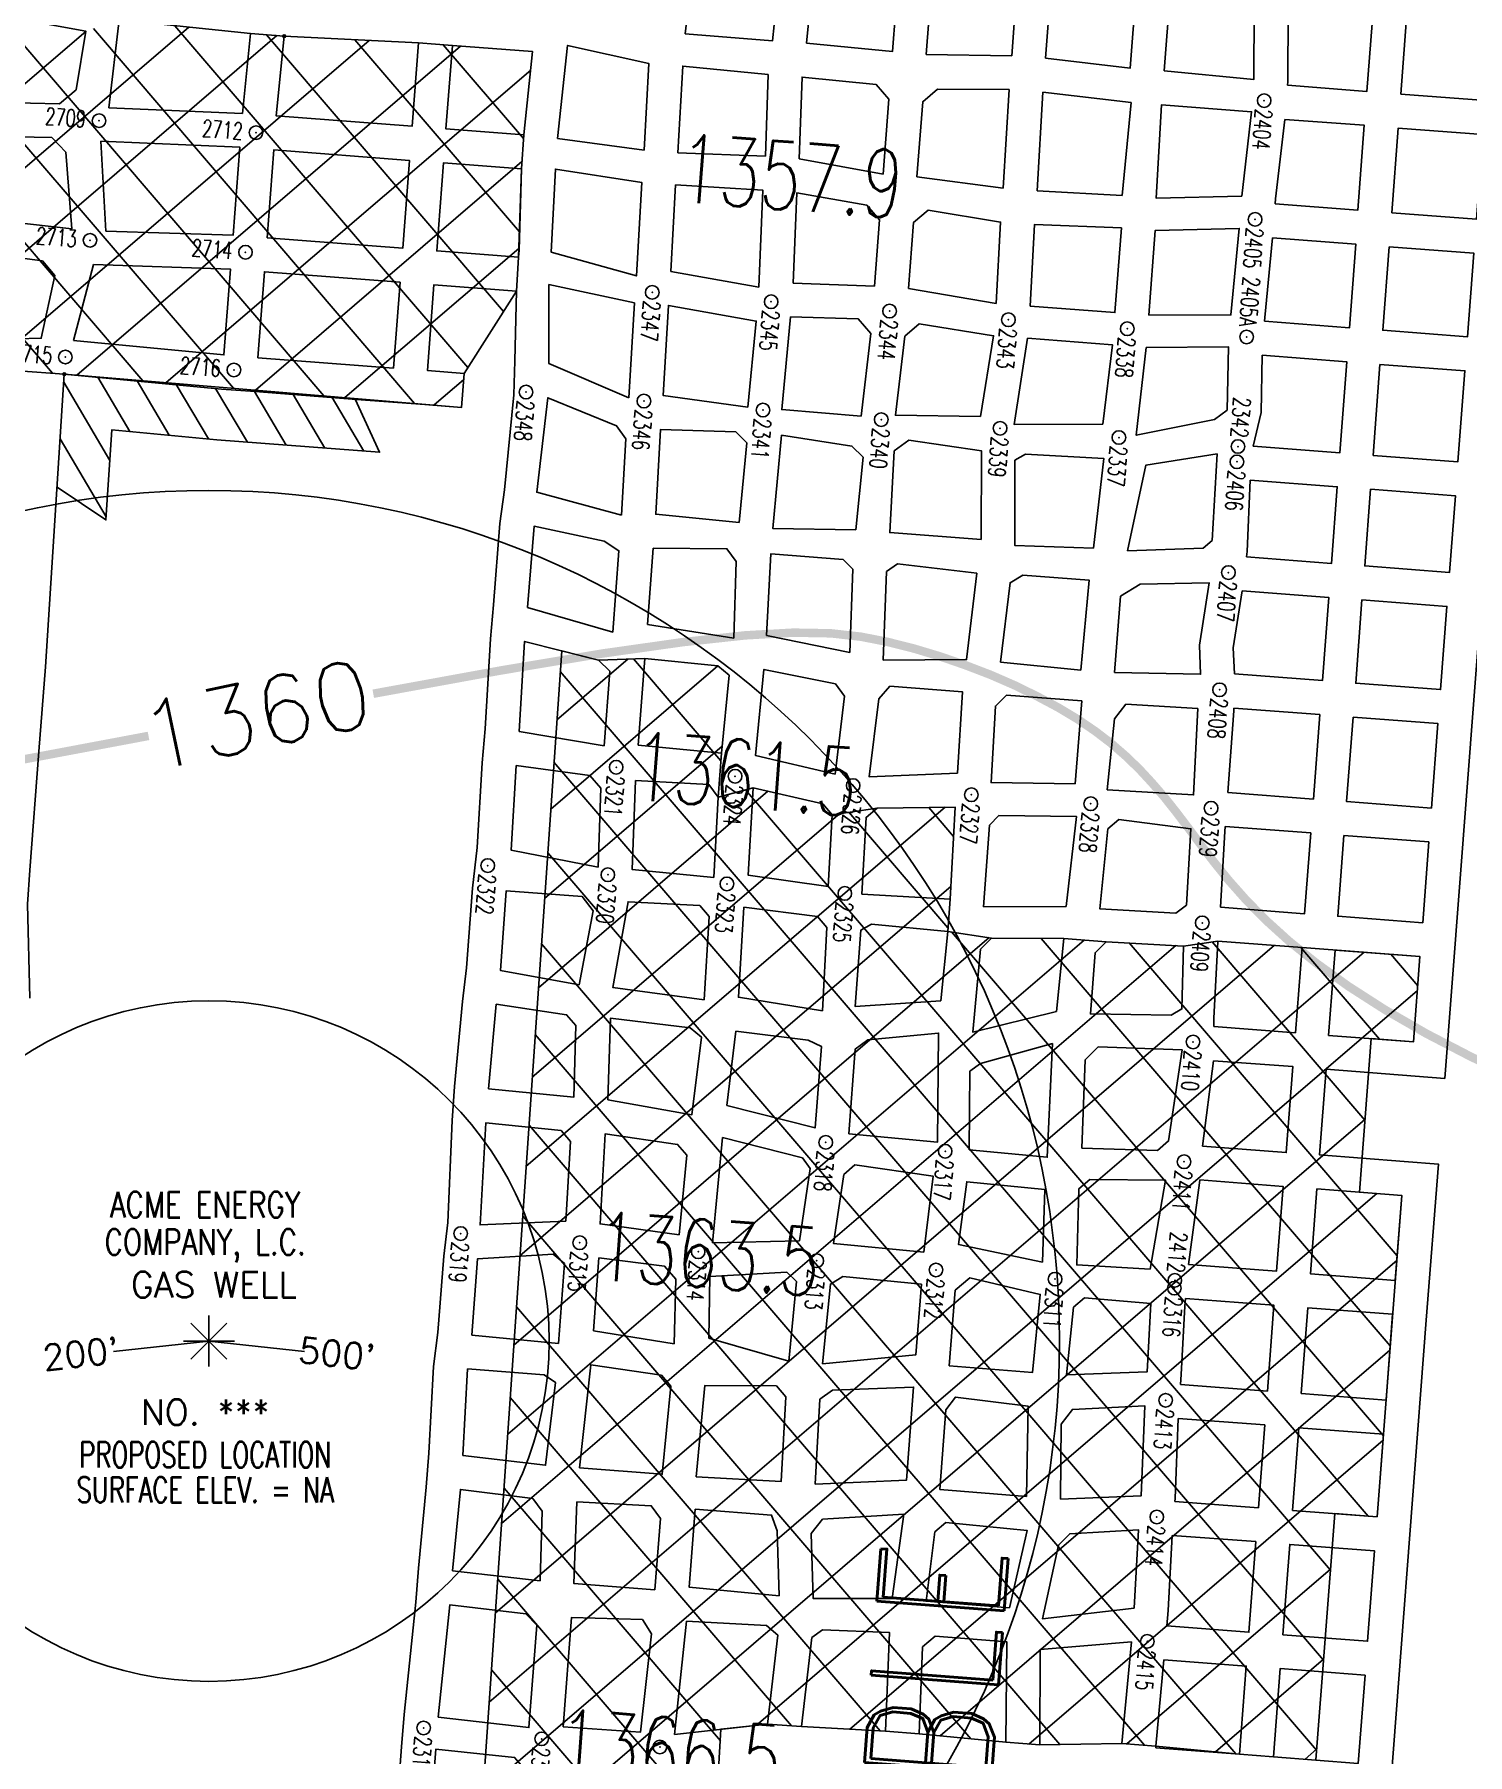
# Model space of a CAD drawing. Header units: inches. Extents: x 10131215 to 10153225, y 3476725 to 3491422.
# Drawn here: x 10138192 to 10139034, y 3484920 to 3485931 of the extents above; entities that cross this region are included whole.
import ezdxf
from ezdxf.enums import TextEntityAlignment as Align

# ---------------------------------------------------------------- set-up
doc = ezdxf.new("R2010")
doc.units = ezdxf.units.IN
doc.header["$LTSCALE"] = 100
doc.header["$MEASUREMENT"] = 0
doc.header["$PDMODE"] = 32
doc.header["$PDSIZE"] = 8
doc.layers.get('0').update_dxf_attribs({"color": 60, "linetype": 'CONTINUOUS'})
for name, color, linetype in [('ELEVATIONS-UPEER MASON-CONTOURS', 175, 'CONTINUOUS'), ('ELEVATIONS-UPPER MASON-SPOT', 175, 'CONTINUOUS'), ('GAS WELLS-PROPOSED', 171, 'CONTINUOUS'), ('MINE WORKINGS-ADVANCED-SURVEYED', 7, 'CONTINUOUS'), ('MINE WORKINGS-RETREAT AREA', 4, 'CONTINUOUS'), ('MINE WORKINGS-RETREAT AREA-LABELS', 1, 'CONTINUOUS'), ('SPADS-LABEL', 90, 'CONTINUOUS'), ('SPADS-SYMBOL', 90, 'CONTINUOUS')]:
    doc.layers.add(name, color=color, linetype=linetype)
doc.styles.add('INACCESSIBLE', font='ROMAND.SHX', dxfattribs={"width": 0.8, "height": 75})
doc.styles.add('LEV', font='SIMPLEX.shx', dxfattribs={"width": 0.7, "height": 40})
doc.styles.add('SP', font='SIMPLEX', dxfattribs={"width": 0.75, "height": 12})
doc.styles.get("Standard").update_dxf_attribs({"font": 'simplex.shx'})

# ---------------------------------------------------------------- blocks, each defined once
blk = doc.blocks.new('*X9')
at = {"color": 0}
for p, q in [((777529.3, 182870.2), (777568.2, 182909)), ((777529.8, 182817.6), (777621.3, 182909.1)), ((777627.3, 182853.5), (777571.4, 182909.4)), ((778021, 182406.8), (777529.1, 182898.7)), ((777530.2, 182765), (777627.4, 182862.2)), ((778021, 182353.7), (777529.5, 182845.2)), ((777530.6, 182712.4), (777656.1, 182837.9)), ((777531.5, 182607.2), (777760.8, 182836.5)), ((778040.7, 182440.1), (777643.1, 182837.7)), ((777767, 182819.8), (777751.2, 182835.7)), ((777531, 182659.8), (777699.3, 182828)), ((777767.9, 182766), (777704.6, 182829.2)), ((778021, 182300.7), (777530, 182791.8)), ((777531.9, 182554.6), (777767.7, 182790.4)), ((777533.6, 182344.1), (777959.8, 182770.4)), ((777534, 182291.5), (778012.9, 182770.4)), ((778025.8, 182720.2), (777975.6, 182770.4)), ((778045.9, 182753.1), (778028.6, 182770.4)), ((777532.3, 182501.9), (777792.4, 182762.1)), ((777532.7, 182449.3), (777848.3, 182764.9)), ((777533.1, 182396.7), (777902.3, 182765.9)), ((778046, 182487.9), (777770.1, 182763.7)), ((778046, 182540.9), (777822.9, 182764)), ((778045.9, 182594), (777874.7, 182765.3)), ((778020.9, 182672), (777923.3, 182769.6)), ((777534.4, 182238.9), (778045.9, 182750.4)), ((777973.8, 182294.9), (777530.4, 182738.3)), ((777919.9, 182295.8), (777530.8, 182684.8)), ((777534.8, 182186.3), (778020.9, 182672.4)), ((777870.2, 182292.4), (777531.3, 182631.4)), ((777691.6, 182290.1), (778031.2, 182629.6)), ((777746.5, 182291.9), (778045.9, 182591.3)), ((777817.9, 182291.7), (777531.7, 182577.9)), ((777799.8, 182292.1), (778046, 182538.3)), ((777764.3, 182292.3), (777532.1, 182524.4)), ((777852, 182291.3), (778046, 182485.3)), ((777712.2, 182291.3), (777532.5, 182471)), ((777671.2, 182279.3), (777533, 182417.5)), ((777909.5, 182295.8), (778021, 182407.3)), ((777672.2, 182225.3), (777533.4, 182364)), ((777961.9, 182295.1), (778021, 182354.3)), ((778046.2, 181798.2), (777533.8, 182310.6)), ((778014.7, 182294.9), (778021, 182301.3))]:
    blk.add_line(p, q, dxfattribs=at)
blk = doc.blocks.new('*X11')
at = {"color": 0}
for p, q in [((777255.6, 183002.1), (777225.1, 183045.8)), ((777266.1, 183019.9), (777244.8, 183050.3)), ((777289.2, 183019.5), (777268, 183049.9)), ((777312.4, 183019.1), (777291.1, 183049.5)), ((777335.4, 183019), (777314.3, 183049.1)), ((777358.3, 183019), (777337.3, 183049)), ((777381.1, 183019), (777360.1, 183049)), ((777404, 183019), (777383, 183049)), ((777256.1, 182968.8), (777225.5, 183012.5))]:
    blk.add_line(p, q, dxfattribs=at)
blk = doc.blocks.new('*X14')
at = {"color": 0}
for p, q in [((777218.1, 183050.6), (777010, 183258.7)), ((777271.4, 183050.3), (777063.2, 183258.5)), ((777069.1, 183046.3), (777282.3, 183259.6)), ((777324.8, 183050), (777116.7, 183258)), ((777121, 183045.2), (777334.4, 183258.6)), ((777378.2, 183049.6), (777169.8, 183258)), ((777176.2, 183047.4), (777388.7, 183259.9)), ((777232.4, 183050.6), (777442.5, 183260.7)), ((777461.2, 183072.6), (777274.1, 183259.8)), ((777479.7, 183107.2), (777328.3, 183258.6)), ((777485.3, 183154.6), (777380.2, 183259.7)), ((777483.5, 183209.4), (777432.3, 183260.7)), ((776465.5, 182495.8), (777222.3, 183252.6)), ((777431.6, 183049.2), (777226.5, 183254.4)), ((777285.1, 183050.3), (777484.7, 183249.8)), ((777337.8, 183049.9), (777483.7, 183195.8)), ((777390.5, 183049.5), (777485.7, 183144.8)), ((777443.1, 183049.2), (777459.3, 183065.3))]:
    blk.add_line(p, q, dxfattribs=at)

msp = doc.modelspace()

# ---------------------------------------------------------------- linework, layer by layer
at = {"layer": 'ELEVATIONS-UPEER MASON-CONTOURS', "const_width": 5}
for points in [[(10135978.9, 3483263.2, 0), (10135880.2, 3483248.3, 0.000547)], [(10136147.8, 3483288.5, 0.000001), (10135988.5, 3483264.7, 0.000023)], [(10139638.8, 3483431.7, 0.000001), (10139693.5, 3483463.7, 0.000011)], [(10139132.8, 3484374.3, -0.004358), (10139007, 3484350.5, -0.001965), (10138922.6, 3484335.6, -0.007463), (10138900.2, 3484332.1, -0.000046), (10138886.5, 3484330.2, -0.00013), (10138881.7, 3484329.5, -0.000037), (10138830.2, 3484322.3, 0.000077), (10138805.8, 3484318.8, 0.000114), (10138804.9, 3484318.7, 0.000002), (10138743.6, 3484310, 0.000372), (10138726.6, 3484307.6, 0.000505), (10138714, 3484305.8, 0.07543), (10138709.8, 3484304.5, 0.022973), (10138696.9, 3484297.6, 0.065324), (10138666.7, 3484273.8, 0.033928), (10138618.8, 3484217.5, 0.001908)], [(10137627.4, 3484110.1, -0.000002), (10137623.4, 3484107.9, 0), (10137609.7, 3484100.7, -0.000133)], [(10138738.7, 3484588.5, -0.000001), (10138730.5, 3484585.1, -0.00003)], [(10139736.4, 3483488.8, -0.000003), (10139816.9, 3483535.8, -0.000201)]]:
    msp.add_lwpolyline(points, format="xyb", dxfattribs=at)
for points in [[(10139065, 3485317.2), (10139036.7, 3485330.3), (10139010.1, 3485344.1), (10138985.8, 3485358.1), (10138964, 3485372.1), (10138945.3, 3485385.6), (10138929.2, 3485398.6), (10138915.5, 3485411), (10138903.8, 3485423), (10138893.7, 3485434.4), (10138885, 3485445.2), (10138877.1, 3485455.6), (10138869.8, 3485465.4), (10138862.8, 3485474.6), (10138855.8, 3485483.4), (10138848.6, 3485491.7), (10138841.2, 3485499.7), (10138833.3, 3485507.3), (10138824.8, 3485514.7), (10138815.4, 3485521.9), (10138805.1, 3485528.9), (10138793.6, 3485535.8), (10138781.2, 3485542.4), (10138767.9, 3485548.9), (10138753.9, 3485555), (10138739.3, 3485560.6), (10138724.3, 3485565.8), (10138709, 3485570.4), (10138693.6, 3485574.3), (10138677.8, 3485577.4), (10138660, 3485579.4), (10138637.9, 3485579.8), (10138609.6, 3485578.2), (10138572.8, 3485574.2), (10138525.5, 3485567.5), (10138465.6, 3485557.5), (10138391, 3485543.9)], [(10138258.9, 3485519.1), (10137623.2, 3485399.6), (10137204.9, 3485321)]]:
    msp.add_lwpolyline(points, dxfattribs=at)
at = {"layer": 'GAS WELLS-PROPOSED'}
for p, q in [((10138294.4, 3485178.4), (10138294.4, 3485148.4)), ((10138283.8, 3485152.8), (10138305, 3485174)), ((10138283.8, 3485174), (10138305, 3485152.8)), ((10138279.4, 3485163.4), (10138309.4, 3485163.4))]:
    msp.add_line(p, q, dxfattribs=at)
for points in [[(10138095.6, 3485141.7, 0, 12, 0), (10138131.3, 3485145.6, 0, 0, 0), (10138194.2, 3485152.5, 0, 0, 0)], [(10138791.4, 3485109.1, 0, 12, 0), (10138755.6, 3485113, 0, 0, 0), (10138391.6, 3485152.8, 0, 0, 0)]]:
    msp.add_lwpolyline(points, format="xyseb", dxfattribs=at)
for points in [[(10138238.3, 3485157.3), (10138294.4, 3485163.4)], [(10138350.5, 3485157.3), (10138294.4, 3485163.4)]]:
    msp.add_lwpolyline(points, dxfattribs=at)
for radius in [500, 200]:
    msp.add_circle((10138294.4, 3485163.4), radius, dxfattribs=at)
at = {"layer": 'MINE WORKINGS-ADVANCED-SURVEYED'}
for points in [[(10139085.5, 3486161.3), (10139020.9, 3485317.8), (10138951.1, 3485323.2), (10138947.3, 3485272.8), (10138997.1, 3485268.9), (10139017.1, 3485267.4), (10139010, 3485175.7), (10138985.8, 3484859.4)], [(10138929.3, 3485951.6), (10138978.9, 3485947.8), (10138975.1, 3485897.9), (10138928.5, 3485901.5)], [(10138235.5, 3485888.3), (10138241.6, 3485939.9), (10138318.8, 3485932)], [(10138318.8, 3485932), (10138314.1, 3485885), (10138235.5, 3485888.3)], [(10138479.5, 3485872.4), (10138433.7, 3485875.9), (10138437.5, 3485924.9), (10138484.7, 3485921.3)], [(10138926.9, 3485881.5), (10138973.5, 3485878), (10138969.7, 3485828.1), (10138921.2, 3485831.8)], [(10138233.9, 3485815.8), (10138230.9, 3485868.6)], [(10138230.9, 3485868.6), (10138312.6, 3485865.1), (10138308.6, 3485813.4), (10138233.9, 3485815.8)], [(10138478.1, 3485852.4), (10138432.2, 3485855.9), (10138428.3, 3485804.2), (10138476.4, 3485800.5)], [(10138919.6, 3485811.9), (10138968.6, 3485808.1), (10138964.9, 3485759), (10138915, 3485762.8)], [(10138214.7, 3485751.5), (10138226.5, 3485796.2)], [(10138226.5, 3485796.2), (10138307.1, 3485793.4), (10138303.2, 3485743), (10138214.7, 3485751.5)], [(10138475.2, 3485780.6), (10138426.7, 3485784.3), (10138422.9, 3485733.8), (10138444.4, 3485732.2), (10138442.9, 3485712.2), (10138421.3, 3485713.9), (10138381.2, 3485716.9), (10138321.6, 3485721.5), (10138301.7, 3485723), (10138209.4, 3485731.8)], [(10138913.6, 3485742.8), (10138963.3, 3485739), (10138959.2, 3485685.5), (10138908.3, 3485689.4)], [(10138209.4, 3485731.8), (10138198.3, 3485559.7), (10138194.5, 3485510), (10138189.2, 3485440.2), (10138187.7, 3485420.2), (10138189.1, 3485365)], [(10138380.4, 3485717), (10138394.7, 3485685.8), (10138299.1, 3485693.1), (10138237.3, 3485699), (10138233.9, 3485646.1), (10138205.1, 3485665.3)], [(10138906.4, 3485669.5), (10138957.7, 3485665.6), (10138954.3, 3485620.5), (10138904.4, 3485624.3)], [(10138901.8, 3485604.4), (10138952.7, 3485600.5), (10138949, 3485551.6), (10138897.2, 3485555.5)], [(10138896.8, 3485535.5), (10138947.4, 3485531.6), (10138943.7, 3485482), (10138893.4, 3485485.9)], [(10138891.8, 3485465.9), (10138942.1, 3485462.1), (10138938.5, 3485414.6), (10138889, 3485418.4)], [(10138887.5, 3485398.5), (10138937, 3485394.7), (10138933.1, 3485344.6), (10138885.2, 3485348.3)], [(10138884.9, 3485328.2), (10138931.6, 3485324.7), (10138927.7, 3485274.2), (10138878.5, 3485278)], [(10138876.8, 3485258.1), (10138925.8, 3485254.3), (10138922, 3485204.5), (10138870.2, 3485208.4)], [(10138870.2, 3485208.4), (10138922, 3485204.5), (10138925.8, 3485254.3)], [(10138945.7, 3485252.8), (10138941.9, 3485203), (10138991.8, 3485199.1), (10138995.6, 3485249)], [(10138865.5, 3485137.9), (10138916.6, 3485134), (10138920.4, 3485184.5), (10138868.4, 3485188.5)], [(10138862.2, 3485069.2), (10138911.3, 3485065.4), (10138915.1, 3485114.1), (10138864.2, 3485117.9)], [(10138857.5, 3484996), (10138905.7, 3484992.3), (10138909.8, 3485045.5), (10138860.7, 3485049.2)], [(10138851, 3484924.4), (10138900.2, 3484920.6), (10138904.2, 3484972.4), (10138855.8, 3484976.1)]]:
    msp.add_lwpolyline(points, dxfattribs=at)
at = {"layer": 'MINE WORKINGS-ADVANCED-SURVEYED', "flags": 128}
for points in [[(10138574.3, 3485931.8), (10138579.9, 3485979.3), (10138622.2, 3485974.1), (10138629.6, 3485965.5), (10138625.7, 3485927.7)], [(10138645.6, 3485926.2), (10138650.1, 3485971.9), (10138699.7, 3485967.1), (10138696.2, 3485921.3)], [(10138716.1, 3485919.7), (10138719, 3485957.6), (10138727.6, 3485965), (10138769.4, 3485959.8), (10138766.3, 3485918.9)], [(10138786.2, 3485917.4), (10138789.4, 3485958.3), (10138839.5, 3485957.4), (10138836, 3485911.6)], [(10138856, 3485910), (10138859.5, 3485955.9), (10138908.9, 3485947.1), (10138908.7, 3485905)], [(10138550.2, 3485863.4), (10138553, 3485914.3), (10138505.2, 3485925), (10138499.4, 3485870.3)], [(10138621.5, 3485859.8), (10138623.1, 3485907.8), (10138572.9, 3485912.8), (10138570.1, 3485861.9)], [(10138690.7, 3485849.3), (10138694, 3485893.3), (10138686.7, 3485901.9), (10138643.1, 3485906.3), (10138641.4, 3485858.3)], [(10138761.3, 3485841.1), (10138764.8, 3485899), (10138722.6, 3485899.2), (10138714, 3485891.8), (10138710.6, 3485847.8)], [(10138831.2, 3485836.7), (10138836.5, 3485891.4), (10138784.7, 3485897.4), (10138781.3, 3485839.5)], [(10138901.5, 3485836.3), (10138907.3, 3485886), (10138854.4, 3485890.1), (10138851.2, 3485835.2)], [(10138495.6, 3485803.4), (10138498.1, 3485852.3), (10138548.8, 3485844.4), (10138545.7, 3485789.5)], [(10138566, 3485792), (10138568.7, 3485843), (10138620, 3485839.9), (10138617.6, 3485782.9)], [(10138637.8, 3485785.3), (10138639.9, 3485838.3), (10138681.2, 3485831), (10138688.6, 3485822.4), (10138685.6, 3485783.5)], [(10138705.6, 3485782), (10138708.6, 3485820.9), (10138717.1, 3485828.2), (10138759.8, 3485821.1), (10138757.1, 3485773.3)], [(10138777.1, 3485771.7), (10138779.7, 3485819.6), (10138830.8, 3485817.7), (10138827, 3485767.9)], [(10138846.9, 3485766.4), (10138850.7, 3485816.2), (10138900.1, 3485817.4), (10138895.2, 3485766.6)], [(10138541.2, 3485717.8), (10138494.2, 3485738), (10138494.3, 3485784.4), (10138544.5, 3485773.6)], [(10138611.2, 3485712.4), (10138561.4, 3485719.2), (10138564.5, 3485772.1), (10138616.1, 3485762.9)], [(10138677.8, 3485707.1), (10138631.1, 3485710.9), (10138636.3, 3485765.4), (10138676.1, 3485764.2), (10138683.5, 3485755.6)], [(10138748, 3485706.8), (10138697.9, 3485707.6), (10138703.4, 3485754), (10138712, 3485761.4), (10138755.7, 3485754.3)], [(10138819.9, 3485702.3), (10138767.7, 3485702.2), (10138775.6, 3485752.8), (10138825.5, 3485749)], [(10138892.9, 3485710.6), (10138885.5, 3485705.1), (10138839.5, 3485695.8), (10138845.4, 3485747.4), (10138893.8, 3485747.7)], [(10138537, 3485648.9), (10138539.4, 3485693.8), (10138534, 3485701.3), (10138493.6, 3485717.9), (10138487.1, 3485662.3)], [(10138606, 3485644.6), (10138610.6, 3485691.4), (10138604.1, 3485697.9), (10138559.9, 3485699.3), (10138557.1, 3485649.4)], [(10138674.6, 3485640.2), (10138678.9, 3485683), (10138672.4, 3485689.5), (10138631, 3485695.8), (10138625.8, 3485641.1)], [(10138748.4, 3485634.5), (10138748.5, 3485686.7), (10138705.8, 3485692.9), (10138697.3, 3485686.6), (10138694.6, 3485638.6)], [(10138814.3, 3485629.5), (10138820.4, 3485682.2), (10138774.4, 3485684.7), (10138768.1, 3485681.1), (10138768.2, 3485631)], [(10138834.3, 3485627.9), (10138845.2, 3485678.3), (10138887, 3485684.9), (10138884.2, 3485634), (10138878.8, 3485629.4)], [(10138481.6, 3485594.5), (10138485.5, 3485642.3), (10138526.8, 3485633.6), (10138535.4, 3485627.9), (10138531.8, 3485580.1)], [(10138552.2, 3485584.5), (10138555.6, 3485629.4), (10138598.9, 3485629.1), (10138604.3, 3485621.6), (10138602.9, 3485576.6)], [(10138622.1, 3485578.2), (10138624.7, 3485626.1), (10138667.3, 3485622.7), (10138672.9, 3485617.2), (10138671.1, 3485568.2)], [(10138690.8, 3485563.7), (10138692.8, 3485615.7), (10138699.2, 3485620.2), (10138745.8, 3485614.7), (10138739.8, 3485564)], [(10138759.8, 3485562.4), (10138765.4, 3485609.1), (10138772.8, 3485613.6), (10138811.9, 3485610.6), (10138806.9, 3485557.8)], [(10138826.8, 3485556.3), (10138830.2, 3485601.2), (10138841.8, 3485608.3), (10138882.3, 3485609.1), (10138876.6, 3485572.4), (10138877.3, 3485555.3)], [(10138476.7, 3485521.7), (10138480, 3485574.6), (10138523.5, 3485563.7), (10138530.1, 3485557.1), (10138526.7, 3485513.3)], [(10138546.8, 3485513.7), (10138550.7, 3485564.6), (10138593.6, 3485560.3), (10138600.2, 3485554.8), (10138595.8, 3485509)], [(10138662.6, 3485496.7), (10138668.1, 3485542.4), (10138662.7, 3485549.8), (10138620.6, 3485558.2), (10138615.7, 3485507.5)], [(10138734.5, 3485497.2), (10138682.5, 3485495.1), (10138688.1, 3485540.9), (10138694.7, 3485548.4), (10138737.3, 3485545.1)], [(10138803.7, 3485490.9), (10138754.2, 3485491.7), (10138756.7, 3485536.6), (10138763.3, 3485543.1), (10138807.5, 3485539.7)], [(10138523.3, 3485442), (10138472, 3485452), (10138475.1, 3485501.7), (10138518.4, 3485495.8), (10138524.8, 3485488.3)], [(10138591.2, 3485435.8), (10138543.2, 3485440.5), (10138545.2, 3485492.8), (10138588.3, 3485490.5), (10138593.8, 3485483)], [(10138655.2, 3485479.2), (10138660.8, 3485472.7), (10138658.5, 3485430.5), (10138611.3, 3485437.3), (10138614.3, 3485488.5)], [(10138678.3, 3485426), (10138680.7, 3485471.2), (10138687.2, 3485476.7), (10138733.1, 3485477.2), (10138730.1, 3485423.1)], [(10138749.8, 3485418.7), (10138753.3, 3485466.7), (10138758.8, 3485472.3), (10138804.3, 3485471.8), (10138798.3, 3485418.9)], [(10138512, 3485372.7), (10138520.3, 3485416.2), (10138513.9, 3485424.7), (10138469.2, 3485428.1), (10138465.8, 3485381.3)], [(10138585.6, 3485364), (10138588.4, 3485413), (10138582.9, 3485419.4), (10138540.8, 3485421.6), (10138531.9, 3485371.2)], [(10138655, 3485357.6), (10138657.7, 3485406.5), (10138652.2, 3485413), (10138608.9, 3485418.4), (10138605.7, 3485365.5)], [(10138724.7, 3485363.4), (10138728.7, 3485404.2), (10138683.9, 3485408.5), (10138677.7, 3485405), (10138674.2, 3485360.1)], [(10138792.6, 3485357.2), (10138796.9, 3485400), (10138754.5, 3485400.3), (10138748, 3485393.8), (10138743.4, 3485345)], [(10138860.1, 3485355), (10138866.4, 3485358.6), (10138867.3, 3485395.6), (10138821.8, 3485398.1), (10138815.3, 3485391.6), (10138812.6, 3485355.7)], [(10138458.7, 3485311.6), (10138463.3, 3485361.4), (10138504.6, 3485355.2), (10138510.1, 3485348.8), (10138508.9, 3485306.7)], [(10138528.9, 3485305.2), (10138530.5, 3485353.2), (10138577.3, 3485347.6), (10138583.9, 3485342.1), (10138578.3, 3485296.4)], [(10138598.8, 3485301.8), (10138604.2, 3485345.5), (10138646.6, 3485340.2), (10138654.4, 3485336.6), (10138650.7, 3485288.7)], [(10138670.5, 3485285.2), (10138674.3, 3485335), (10138681.7, 3485340.5), (10138723.3, 3485344.4), (10138722.6, 3485280.3)], [(10138741.3, 3485275.9), (10138741.7, 3485322), (10138748, 3485326.6), (10138790.2, 3485338.3), (10138787.2, 3485271.4)], [(10138807.6, 3485276.8), (10138809.5, 3485328.8), (10138817.1, 3485336.3), (10138866.6, 3485334.5), (10138858.5, 3485281), (10138852, 3485275.4)], [(10138504.3, 3485233.9), (10138453.8, 3485231.7), (10138457.2, 3485291.7), (10138501.4, 3485287.2), (10138506.9, 3485280.8)], [(10138570.8, 3485225.8), (10138524.3, 3485232.3), (10138527.3, 3485285.2), (10138569.9, 3485279), (10138575.4, 3485272.6)], [(10138641.6, 3485222.3), (10138590.5, 3485221.2), (10138596.3, 3485283), (10138643.3, 3485271.2), (10138647.9, 3485264.9)], [(10138714.6, 3485215.7), (10138661.5, 3485220.8), (10138667.7, 3485261.3), (10138674.1, 3485266.9), (10138720.1, 3485260.4)], [(10138847.7, 3485205.6), (10138804.5, 3485208.2), (10138805.8, 3485252.9), (10138812.3, 3485258.4), (10138856.7, 3485258)], [(10138784.5, 3485209.7), (10138735, 3485220.2), (10138739.9, 3485257), (10138785.7, 3485252.4)], [(10138449, 3485166.9), (10138452.3, 3485211.8), (10138496.8, 3485214.4), (10138503.4, 3485208.9), (10138499.8, 3485162)], [(10138520.5, 3485169.4), (10138523.7, 3485212.3), (10138562.3, 3485207.4), (10138568.8, 3485199.8), (10138567.8, 3485161.8)], [(10138588.2, 3485165.2), (10138588.9, 3485201.3), (10138634.2, 3485203.9), (10138639.8, 3485198.4), (10138635.2, 3485151.6)], [(10138655.1, 3485150.1), (10138659.7, 3485196.9), (10138667.1, 3485201.3), (10138713.2, 3485196.8), (10138710, 3485155.4)], [(10138729.6, 3485148.8), (10138733, 3485193.3), (10138741.6, 3485200.6), (10138783.1, 3485190.8), (10138778.6, 3485145)], [(10138798.5, 3485143.5), (10138802.6, 3485183.3), (10138809, 3485188.8), (10138848.1, 3485185.5), (10138846, 3485145.4)], [(10138443.6, 3485096.1), (10138446.5, 3485147), (10138491.4, 3485143.6), (10138498.1, 3485139.1), (10138492.3, 3485090.4)], [(10138512.3, 3485088.8), (10138518.9, 3485149.5), (10138560.4, 3485143.3), (10138565.9, 3485136.9), (10138560.9, 3485085.1)], [(10138580.8, 3485083.6), (10138586, 3485137.3), (10138628, 3485137.1), (10138633.6, 3485130.7), (10138630.7, 3485080.8)], [(10138650.7, 3485079.2), (10138653.5, 3485129.2), (10138660.9, 3485134.6), (10138708.6, 3485136.4), (10138704.4, 3485081.6)], [(10138724, 3485076.1), (10138727.6, 3485122.9), (10138733.2, 3485130.5), (10138776, 3485125.1), (10138775, 3485072.1)], [(10138794.9, 3485070.5), (10138795.3, 3485114.6), (10138802, 3485123.2), (10138844.5, 3485125.4), (10138842.4, 3485072.4)], [(10138489.1, 3485022.4), (10138490.2, 3485063.4), (10138484.8, 3485070.9), (10138442.2, 3485076.2), (10138437.6, 3485028.4)], [(10138556.6, 3485017.2), (10138559.9, 3485059.1), (10138554.4, 3485066.6), (10138510.7, 3485068.9), (10138509, 3485020.9)], [(10138629.6, 3485013.6), (10138628.5, 3485051.8), (10138625.2, 3485061.1), (10138580.3, 3485064.5), (10138576.8, 3485018.7)], [(10138696, 3485012), (10138702.8, 3485061.6), (10138655.1, 3485058.8), (10138648.5, 3485050.3), (10138649.5, 3485012.1)], [(10138765, 3485006.6), (10138775.4, 3485052), (10138727.5, 3485056.7), (10138721.1, 3485051.2), (10138716, 3485010.5)], [(10138838.3, 3485006.5), (10138840.8, 3485052.5), (10138800.4, 3485050.1), (10138793.9, 3485043.5), (10138784.5, 3485000.1)], [(10138429.1, 3484942.4), (10138436.1, 3485008.4), (10138480.6, 3485003), (10138487.1, 3484996.5), (10138482.5, 3484936.2)], [(10138502.6, 3484936.6), (10138507.5, 3485000.9), (10138549.2, 3484999.8), (10138554.6, 3484991.3), (10138548.1, 3484933.6)], [(10138568.1, 3484932.1), (10138575.2, 3484998.7), (10138622.2, 3484996.2), (10138628.8, 3484990.6), (10138622.8, 3484938.3)], [(10138642.8, 3484936.8), (10138648.8, 3484989.1), (10138655.1, 3484993.6), (10138694.5, 3484992.1), (10138692.1, 3484934.1)], [(10138712, 3484932.6), (10138713.9, 3484983.6), (10138721.4, 3484990), (10138763.4, 3484986.7), (10138762.9, 3484927.6)], [(10138782.9, 3484926), (10138783.1, 3484982.2), (10138836.7, 3484986.6), (10138831.1, 3484926.9)], [(10138480.5, 3484858.4), (10138422.8, 3484859.8), (10138427.7, 3484923.5), (10138474.1, 3484918.7), (10138479.6, 3484912.3)]]:
    msp.add_lwpolyline(points, close=True, dxfattribs=at)
for points in [[(10138928.5, 3485901.5), (10138928.6, 3485903.5), (10138928.8, 3485945.6), (10138929.3, 3485951.6)], [(10138479.5, 3485872.4), (10138484.7, 3485921.3)], [(10138921.2, 3485831.8), (10138921.4, 3485834.8), (10138926.9, 3485881.5)], [(10138476.4, 3485800.5), (10138476.7, 3485804.7), (10138478.1, 3485852.4)], [(10138915, 3485762.8), (10138915.1, 3485765.1), (10138919.6, 3485811.9)], [(10138402.9, 3484861.3), (10138407.7, 3484924.9), (10138409.2, 3484943.9), (10138416.1, 3485009.9), (10138417.6, 3485029.9), (10138422.2, 3485077.6), (10138423.7, 3485097.6), (10138426.5, 3485148.5), (10138429, 3485168.4), (10138432.4, 3485213.3), (10138434.9, 3485233.1), (10138437.3, 3485293.1), (10138438.7, 3485313.1), (10138443.4, 3485362.9), (10138445.8, 3485382.7), (10138449.3, 3485429.6), (10138452, 3485453.5), (10138455.1, 3485503.3), (10138456.8, 3485523.3), (10138460, 3485576.2), (10138461.7, 3485596.1), (10138465.5, 3485644), (10138468.1, 3485663.8), (10138473.7, 3485719.6), (10138474.3, 3485739.6), (10138475.2, 3485780.6)], [(10138908.3, 3485689.4), (10138912.9, 3485709.1), (10138913.6, 3485742.8)], [(10138904.4, 3485624.3), (10138904.8, 3485627.4), (10138906.4, 3485669.5)], [(10138897.2, 3485555.5), (10138896.5, 3485570.9), (10138901.8, 3485604.4)], [(10138822.5, 3485487.4), (10138826.7, 3485529.2), (10138833.4, 3485537.8), (10138875.8, 3485535.3)], [(10138822.5, 3485487.4), (10138873.2, 3485484.4), (10138875.8, 3485535.3)], [(10138896.8, 3485533.8), (10138893.4, 3485485.9)], [(10138896.8, 3485533.8), (10138896.8, 3485535.5)], [(10138869.1, 3485419.6), (10138862.7, 3485415), (10138818.2, 3485417.4), (10138822.8, 3485464.4), (10138829.2, 3485469.9)], [(10138829.2, 3485469.9), (10138871.7, 3485464.5), (10138869.1, 3485419.6)], [(10138891.8, 3485465.9), (10138891.6, 3485463), (10138889, 3485418.4)], [(10138885.2, 3485348.3), (10138885.1, 3485353.1), (10138887.2, 3485394.1), (10138887.5, 3485398.5)], [(10138878.5, 3485278), (10138884.9, 3485328.2)], [(10138870.2, 3485208.4), (10138876.7, 3485256.5), (10138876.8, 3485258.1)], [(10138865.5, 3485137.9), (10138866, 3485143.8), (10138868.1, 3485183.9), (10138868.4, 3485188.5)], [(10138862.2, 3485069.2), (10138862.3, 3485070.9), (10138864.2, 3485117.9)], [(10138857.5, 3484996), (10138858.2, 3485005), (10138860.7, 3485049.2)], [(10138851, 3484924.4), (10138851, 3484925.3), (10138855.8, 3484976.1)]]:
    msp.add_lwpolyline(points, dxfattribs=at)
at = {"layer": 'MINE WORKINGS-ADVANCED-SURVEYED'}
for points in [[(10138995, 3485896.4), (10138998.8, 3485946.2), (10139048.7, 3485942.4), (10139044.9, 3485892.6)], [(10138164.7, 3485943.7), (10138222.1, 3485933.3), (10138216.3, 3485898.9), (10138206.6, 3485890.6), (10138172.5, 3485891.4)], [(10138338.7, 3485930.4), (10138334, 3485883.5), (10138413.8, 3485877.4), (10138417.6, 3485926.4)], [(10138989.7, 3485826.6), (10138993.5, 3485876.4), (10139043.3, 3485872.6), (10139039.5, 3485822.8)], [(10138170.9, 3485871.5), (10138202, 3485870.9), (10138210.3, 3485862.2), (10138213.9, 3485817.2), (10138163.2, 3485822.9)], [(10138328.6, 3485811.8), (10138408.3, 3485805.7), (10138412.3, 3485857.4), (10138332.5, 3485863.5)], [(10138988.1, 3485806.6), (10139038, 3485802.8), (10139034.2, 3485753.6), (10138984.4, 3485757.5)], [(10138161.8, 3485802.9), (10138196.5, 3485798.4), (10138203.9, 3485789.8), (10138195.8, 3485752.8), (10138152.6, 3485751.7)], [(10138406.8, 3485785.8), (10138327, 3485791.9), (10138323.2, 3485741.4), (10138402.9, 3485735.3)], [(10138982.8, 3485737.5), (10139032.7, 3485733.7), (10139028.6, 3485680.2), (10138978.8, 3485684)], [(10138977.2, 3485664.1), (10139027.1, 3485660.3), (10139023.6, 3485615.1), (10138973.8, 3485619)], [(10138972.2, 3485599), (10139022.1, 3485595.2), (10139018.4, 3485546.3), (10138968.5, 3485550.1)], [(10138967, 3485530.1), (10139016.8, 3485526.3), (10139013, 3485476.7), (10138963.2, 3485480.5)], [(10138961.6, 3485460.6), (10139011.5, 3485456.8), (10139007.9, 3485409.3), (10138958, 3485413.1)], [(10138956.5, 3485393.2), (10139006.3, 3485389.4), (10139002.5, 3485339.3), (10138952.6, 3485343.1)], [(10138945.7, 3485252.8), (10138995.6, 3485249), (10138991.8, 3485199.1), (10138941.9, 3485203)], [(10138936.5, 3485132.5), (10138986.4, 3485128.7), (10138990.2, 3485179.2), (10138940.4, 3485183)], [(10138931.3, 3485063.9), (10138981.1, 3485060.1), (10138984.8, 3485108.7), (10138935, 3485112.5)], [(10138925.7, 3484990.8), (10138975.5, 3484987), (10138979.6, 3485040.1), (10138929.7, 3485043.9)], [(10138920.2, 3484919.1), (10138970, 3484915.2), (10138974, 3484967), (10138924.1, 3484970.9)]]:
    msp.add_lwpolyline(points, close=True, dxfattribs=at)
for centre in [(10138338.7, 3485930.4), (10138209.4, 3485731.8)]:
    msp.add_circle(centre, 0.797, dxfattribs=at)
at = {"layer": 'MINE WORKINGS-RETREAT AREA'}
for points in [[(10138318.8, 3485932), (10138338.7, 3485930.4), (10138417.6, 3485926.4), (10138437.5, 3485924.9), (10138484.7, 3485921.3), (10138479.5, 3485872.4), (10138478.1, 3485852.4), (10138476.4, 3485800.5), (10138475.2, 3485780.6), (10138444.4, 3485732.2), (10138442.9, 3485712.2), (10138209.4, 3485731.8), (10138182.4, 3485733.6)], [(10138945.1, 3484917.2), (10138956.2, 3485062), (10138981.1, 3485060.1), (10138995.6, 3485249), (10138970.7, 3485250.9), (10138977.6, 3485341.2), (10139002.5, 3485339.3), (10139006.3, 3485389.4), (10138937, 3485394.7), (10138887.5, 3485398.5), (10138867.3, 3485395.6), (10138821.8, 3485398.1), (10138796.9, 3485400), (10138754.5, 3485400.3), (10138728.7, 3485404.2), (10138730.1, 3485423.1), (10138733.1, 3485477.2), (10138687.2, 3485476.7), (10138660.8, 3485472.7), (10138655.2, 3485479.2), (10138614.3, 3485488.5), (10138593.8, 3485483), (10138595.8, 3485509), (10138600.2, 3485554.8), (10138593.6, 3485560.3), (10138550.7, 3485564.6), (10138523.5, 3485563.7), (10138501.8, 3485569.1), (10138448.4, 3484794.6)], [(10138590.7, 3484854), (10138595.4, 3484935.2), (10138622.8, 3484938.3), (10138642.8, 3484936.8), (10138692.1, 3484934.1), (10138712, 3484932.6), (10138762.9, 3484927.6), (10138782.9, 3484926), (10138831.1, 3484926.9), (10138851, 3484925.3), (10138900.2, 3484920.6), (10138920.2, 3484919.1)]]:
    msp.add_lwpolyline(points, dxfattribs=at)
at = {"layer": 'SPADS-SYMBOL'}
for p in [(10138914.7, 3485892.5), (10138229.8, 3485880.7), (10138322.1, 3485873.7), (10138909.4, 3485822.7), (10138224.5, 3485810.4), (10138315.9, 3485803.4), (10138555, 3485779.8), (10138624.9, 3485774.3), (10138694.5, 3485768.8), (10138764.4, 3485763.7), (10138834.2, 3485758.4), (10138904.4, 3485753.6), (10138210, 3485741.8), (10138309.1, 3485734.2), (10138480.8, 3485721.2), (10138550.1, 3485715.9), (10138620.1, 3485710.6), (10138689.6, 3485705), (10138759.5, 3485699.9), (10138829.3, 3485694.5), (10138899.3, 3485689.2), (10138898.7, 3485680.2), (10138893.7, 3485615.1), (10138888.5, 3485546.2), (10138533.8, 3485500.7), (10138603.7, 3485495.4), (10138673.1, 3485489.9), (10138742.6, 3485484.5), (10138812.8, 3485479.2), (10138883.5, 3485476.6), (10138458.3, 3485442.9), (10138528.9, 3485437.5), (10138598.9, 3485432.1), (10138668.2, 3485426.5), (10138878.3, 3485409.2), (10138872.9, 3485339.2), (10138657, 3485280.2), (10138727.2, 3485275), (10138867.6, 3485268.8), (10138442.4, 3485226.6), (10138512.4, 3485221.2), (10138582, 3485215.9), (10138651.7, 3485210.6), (10138721.8, 3485205.2), (10138791.8, 3485199.8), (10138861.9, 3485194.5), (10138862.2, 3485199.1), (10138856.8, 3485128.6), (10138851.6, 3485060), (10138846, 3484986.9), (10138420.6, 3484936), (10138490, 3484929.6), (10138559.5, 3484924.8)]:
    msp.add_point(p, dxfattribs=at)

# ---------------------------------------------------------------- block references
at = {"layer": 'MINE WORKINGS-RETREAT AREA', "xscale": 1.000028516851045, "yscale": 1.000028516851045, "zscale": 1.000028516851045, "rotation": 355.6010874874682}
for name in ['*X14', '*X11', '*X9']:
    msp.add_blockref(name, (9349211.4, 3362830.1), dxfattribs=at)

# ---------------------------------------------------------------- texts
at = {"layer": 'ELEVATIONS-UPEER MASON-CONTOURS', "style": 'LEV'}
msp.add_text('1360', height=40, rotation=11.7599, dxfattribs=at).set_placement((10138259, 3485497.9))
at = {"layer": 'ELEVATIONS-UPPER MASON-SPOT', "style": 'LEV', "width": 0.7}
for s, p in [('1357.9', (10138636.6, 3485848.1)), ('1361.5', (10138609.6, 3485496.7)), ('1363.5', (10138587.9, 3485214.6)), ('1366.5', (10138565.4, 3484922.1))]:
    msp.add_text(s, height=40, rotation=355.6011, dxfattribs=at).set_placement(p, align=Align.MIDDLE)
at = {"layer": 'GAS WELLS-PROPOSED'}
for s, width, p in [('ACME ENERGY', 0.8, (10138292.2, 3485236.1)), ('COMPANY, L.C.', 0.8, (10138292.2, 3485214.1)), ('PROPOSED LOCATION', 0.7, (10138292.2, 3485089.1)), ('SURFACE ELEV. = NA', 0.7, (10138292.2, 3485068.5))]:
    msp.add_text(s, height=15, dxfattribs=dict(at, width=width)).set_placement(p, align=Align.CENTER)
for s, p in [(' GAS WELL', (10138292.2, 3485189.1)), ('NO. ***', (10138292.2, 3485114.1))]:
    msp.add_text(s, height=15, dxfattribs=at).set_placement(p, align=Align.CENTER)
for s, rotation, p in [("200'", 6.234, (10138219.9, 3485148.5)), ("500'", 353.766, (10138368.8, 3485148.5))]:
    msp.add_text(s, height=15, rotation=rotation, dxfattribs=at).set_placement(p, align=Align.CENTER)
at = {"layer": 'MINE WORKINGS-RETREAT AREA-LABELS', "style": 'INACCESSIBLE', "width": 0.8}
msp.add_text('INACCESSIBLE', height=75.002, rotation=85.6011, dxfattribs=at).set_placement((10138706, 3484768), align=Align.MIDDLE)
at = {"layer": 'SPADS-LABEL', "style": 'SP', "width": 0.7}
for s, rotation, p in [('2709', 355.55, (10138210.2, 3485882.5)), ('2404', 265.55, (10138913.6, 3485875.6)), ('2712', 355.55, (10138302.4, 3485875.4)), ('2713', 355.55, (10138204.8, 3485812.2)), ('2405', 265.55, (10138908.3, 3485805.8)), ('2714', 355.55, (10138296.3, 3485805.2)), ('2405A', 265.55, (10138906.2, 3485774.3)), ('2347', 265.55, (10138553.9, 3485762.9)), ('2345', 265.55, (10138623.9, 3485757.4)), ('2344', 265.55, (10138693.4, 3485751.9)), ('2343', 265.55, (10138763.3, 3485746.8)), ('2715', 355.55, (10138190.4, 3485743.5)), ('2338', 265.55, (10138833.1, 3485741.5)), ('2716', 355.55, (10138289.4, 3485736)), ('2348', 265.55, (10138479.7, 3485704.3)), ('2342', 265.55, (10138900.9, 3485706.2)), ('2346', 265.55, (10138549, 3485699)), ('2341', 265.55, (10138619, 3485693.7)), ('2340', 265.55, (10138688.6, 3485688.1)), ('2339', 265.55, (10138758.4, 3485683)), ('2337', 265.55, (10138828.3, 3485677.6)), ('2406', 265.55, (10138897.7, 3485663.3)), ('2407', 265.55, (10138892.7, 3485598.2)), ('2408', 265.55, (10138887.4, 3485529.3)), ('2321', 265.55, (10138532.7, 3485483.8)), ('2324', 265.55, (10138602.6, 3485478.5)), ('2326', 265.55, (10138672, 3485473)), ('2327', 265.55, (10138741.5, 3485467.6)), ('2328', 265.55, (10138811.8, 3485462.3)), ('2329', 265.55, (10138882.4, 3485459.7)), ('2322', 265.55, (10138457.2, 3485426)), ('2320', 265.55, (10138527.9, 3485420.6)), ('2323', 265.55, (10138597.8, 3485415.2)), ('2325', 265.55, (10138667.2, 3485409.6)), ('2409', 265.55, (10138877.2, 3485392.3)), ('2410', 265.55, (10138871.9, 3485322.3)), ('2318', 265.55, (10138656, 3485263.3)), ('2317', 265.55, (10138726.1, 3485258.1)), ('2411', 265.55, (10138866.5, 3485251.9)), ('2319', 265.55, (10138441.3, 3485209.7)), ('2412', 265.55, (10138863.7, 3485215.5)), ('2315', 265.55, (10138511.3, 3485204.3)), ('2314', 265.55, (10138581, 3485199)), ('2313', 265.55, (10138650.6, 3485193.7)), ('2312', 265.55, (10138720.8, 3485188.3)), ('2311', 265.55, (10138790.7, 3485182.9)), ('2316', 265.55, (10138860.8, 3485177.6)), ('2413', 265.55, (10138855.7, 3485111.7)), ('2414', 265.55, (10138850.5, 3485043.1)), ('2415', 265.55, (10138844.9, 3484970)), ('2310', 265.55, (10138419.5, 3484919.1)), ('2309', 265.55, (10138488.9, 3484912.7))]:
    msp.add_text(s, height=10, rotation=rotation, dxfattribs=at).set_placement(p, align=Align.MIDDLE)

doc.saveas('drawing.dxf')
